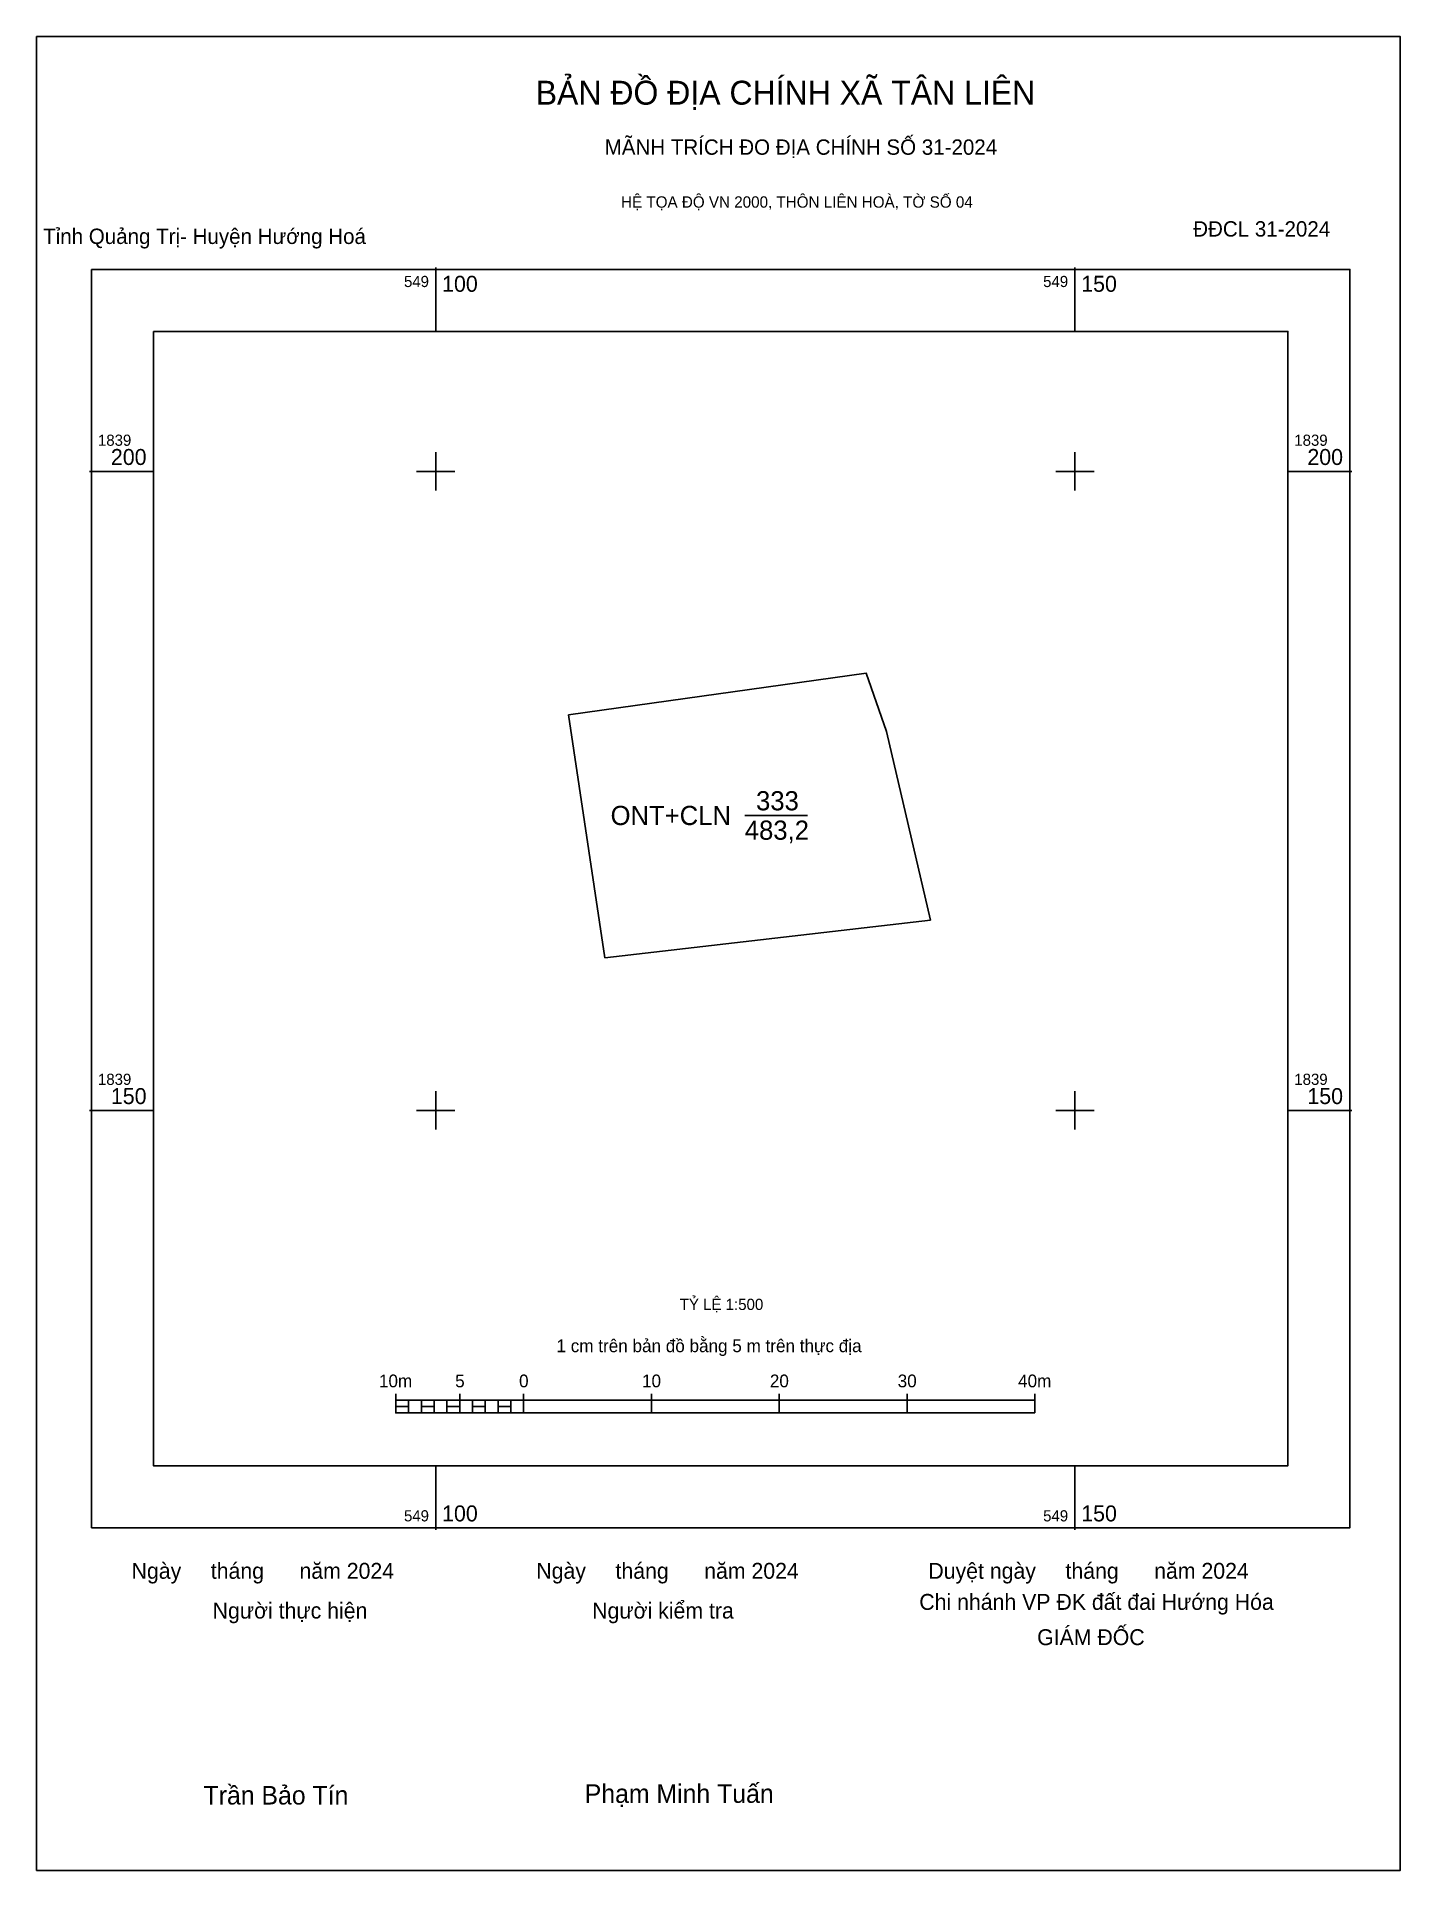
# Model space of a CAD drawing. Extents: x 549069 to 549175, y 1839091 to 1839234.
import ezdxf

# ---------------------------------------------------------------- set-up
doc = ezdxf.new("R2010")
doc.units = 0
for name, color, linetype in [('Level 10', 7, 'Continuous'), ('Level 13', 7, 'Continuous'), ('Level 15', 7, 'Continuous'), ('Level 27', 7, 'Continuous'), ('Level 6', 7, 'Continuous'), ('Level 62', 7, 'Continuous'), ('Level 63', 7, 'Continuous'), ('Level 9', 7, 'Continuous')]:
    doc.layers.add(name, color=color, linetype=linetype)

msp = doc.modelspace()

# ---------------------------------------------------------------- linework, layer by layer
at = {"layer": 'Level 10'}
msp.add_line((549124.18, 1839173.08), (549129.08, 1839173.08), dxfattribs=at)
msp.add_lwpolyline([(549113.22, 1839161.95), (549110.39, 1839180.94), (549133.68, 1839184.21), (549135.27, 1839179.66), (549138.7, 1839164.89)], close=True, dxfattribs=at)
at = {"layer": 'Level 15'}
msp.add_lwpolyline([(549068.78, 1839234.01), (549175.46, 1839234.01), (549175.46, 1839090.55), (549068.78, 1839090.55)], close=True, dxfattribs=at)
at = {"layer": 'Level 27'}
for p, q in [((549110.39, 1839180.94), (549110.39, 1839180.94)), ((549138.7, 1839164.89), (549138.7, 1839164.89))]:
    msp.add_line(p, q, dxfattribs=at)
at = {"layer": 'Level 62'}
msp.add_lwpolyline([(549077.92, 1839210.95), (549166.67, 1839210.95), (549166.67, 1839122.2), (549077.92, 1839122.2)], close=True, dxfattribs=at)
at = {"layer": 'Level 63'}
for p, q in [((549100, 1839215.95), (549100, 1839210.95)), ((549150, 1839215.95), (549150, 1839210.95)), ((549100, 1839201.5), (549100, 1839198.5)), ((549150, 1839201.5), (549150, 1839198.5)), ((549072.92, 1839200), (549077.92, 1839200)), ((549098.5, 1839200), (549101.5, 1839200)), ((549148.5, 1839200), (549151.5, 1839200)), ((549166.67, 1839200), (549171.67, 1839200)), ((549100, 1839151.5), (549100, 1839148.5)), ((549150, 1839151.5), (549150, 1839148.5)), ((549072.92, 1839150), (549077.92, 1839150)), ((549098.5, 1839150), (549101.5, 1839150)), ((549148.5, 1839150), (549151.5, 1839150)), ((549166.67, 1839150), (549171.67, 1839150)), ((549096.88, 1839127.84), (549096.88, 1839126.34)), ((549101.88, 1839127.84), (549101.88, 1839126.34)), ((549106.88, 1839127.84), (549106.88, 1839126.34)), ((549116.88, 1839127.84), (549116.88, 1839126.34)), ((549126.88, 1839127.84), (549126.88, 1839126.34)), ((549136.88, 1839127.84), (549136.88, 1839126.34)), ((549146.88, 1839127.84), (549146.88, 1839126.34)), ((549096.88, 1839127.34), (549146.88, 1839127.34)), ((549096.88, 1839126.34), (549146.88, 1839126.34)), ((549097.88, 1839127.34), (549097.88, 1839126.34)), ((549098.88, 1839127.34), (549098.88, 1839126.34)), ((549099.88, 1839127.34), (549099.88, 1839126.34)), ((549100.88, 1839127.34), (549100.88, 1839126.34)), ((549101.88, 1839127.34), (549101.88, 1839126.34)), ((549102.88, 1839127.34), (549102.88, 1839126.34)), ((549103.88, 1839127.34), (549103.88, 1839126.34)), ((549104.88, 1839127.34), (549104.88, 1839126.34)), ((549105.88, 1839127.34), (549105.88, 1839126.34)), ((549106.88, 1839127.34), (549106.88, 1839126.34)), ((549100, 1839122.2), (549100, 1839117.2)), ((549150, 1839122.2), (549150, 1839117.2))]:
    msp.add_line(p, q, dxfattribs=at)
for points in [[(549073.08, 1839215.8), (549171.52, 1839215.8), (549171.52, 1839117.35), (549073.08, 1839117.35)], [(549096.88, 1839126.84), (549097.88, 1839126.84), (549097.88, 1839126.34), (549096.88, 1839126.34)], [(549096.88, 1839126.84), (549097.88, 1839126.84), (549097.88, 1839126.34), (549096.88, 1839126.34)], [(549098.88, 1839126.84), (549099.88, 1839126.84), (549099.88, 1839126.34), (549098.88, 1839126.34)], [(549100.88, 1839126.84), (549101.88, 1839126.84), (549101.88, 1839126.34), (549100.88, 1839126.34)], [(549102.88, 1839126.84), (549103.88, 1839126.84), (549103.88, 1839126.34), (549102.88, 1839126.34)], [(549104.88, 1839126.84), (549105.88, 1839126.84), (549105.88, 1839126.34), (549104.88, 1839126.34)]]:
    msp.add_lwpolyline(points, close=True, dxfattribs=at)

# ---------------------------------------------------------------- texts
at = {"layer": 'Level 13'}
for s, p in [('ONT+CLN', (549113.68, 1839172.33)), ('333', (549125.06, 1839173.48)), ('483,2', (549124.18, 1839171.18))]:
    msp.add_text(s, height=1.5, dxfattribs=at).set_placement(p)
at = {"layer": 'Level 6'}
msp.add_text('TỶ LỆ 1:500', height=0.879, dxfattribs=at).set_placement((549119.09, 1839134.39))
at = {"layer": 'Level 63'}
for s, height, p in [('BẢN ĐỒ ĐỊA CHÍNH XÃ TÂN LIÊN', 1.8718, (549107.82, 1839228.69)), ('MÃNH TRÍCH ĐO ĐỊA CHÍNH SỐ 31-2024', 1.2011, (549113.22, 1839224.77)), ('HỆ TỌA ĐỘ VN 2000, THÔN LIÊN HOÀ, TỜ SỐ 04', 0.8891, (549114.5, 1839220.63)), ('549', 0.875, (549097.52, 1839214.42)), ('100', 1.25, (549100.5, 1839214.05)), ('549', 0.875, (549147.52, 1839214.42)), ('150', 1.25, (549150.5, 1839214.05)), ('1839', 0.875, (549073.58, 1839202)), ('1839', 0.875, (549167.17, 1839202)), ('200', 1.25, (549074.59, 1839200.5)), ('200', 1.25, (549168.19, 1839200.5)), ('1839', 0.875, (549073.58, 1839152)), ('1839', 0.875, (549167.17, 1839152)), ('150', 1.25, (549074.59, 1839150.5)), ('150', 1.25, (549168.19, 1839150.5)), ('1 cm trên bản đồ bằng 5 m trên thực địa', 1, (549109.45, 1839131.09)), ('10m', 1, (549095.56, 1839128.34)), ('5', 1, (549101.52, 1839128.34)), ('0', 1, (549106.52, 1839128.34)), ('10', 1, (549116.14, 1839128.34)), ('20', 1, (549126.14, 1839128.34)), ('30', 1, (549136.14, 1839128.34)), ('40m', 1, (549145.56, 1839128.34)), ('100', 1.25, (549100.5, 1839117.85)), ('150', 1.25, (549150.5, 1839117.85)), ('549', 0.875, (549097.52, 1839117.85)), ('549', 0.875, (549147.52, 1839117.85)), ('Ngày     tháng      năm 2024', 1.2442, (549076.21, 1839113.36)), ('Ngày     tháng      năm 2024', 1.2442, (549107.87, 1839113.36)), ('Duyệt ngày     tháng      năm 2024', 1.2442, (549138.54, 1839113.36)), ('Chi nhánh VP ĐK đất đai Hướng Hóa', 1.2442, (549137.83, 1839110.93)), ('Người thực hiện', 1.2442, (549082.55, 1839110.25)), ('Người kiểm tra', 1.2442, (549112.24, 1839110.25)), ('GIÁM ĐỐC', 1.244, (549147.05, 1839108.17)), ('Trần Bảo Tín', 1.4512, (549081.84, 1839095.7)), ('Phạm Minh Tuấn', 1.4512, (549111.66, 1839095.83))]:
    msp.add_text(s, height=height, dxfattribs=at).set_placement(p)
at = {"layer": 'Level 9'}
for s, p in [('ĐĐCL 31-2024', (549159.26, 1839218.37)), ('Tỉnh Quảng Trị- Huyện Hướng Hoá', (549069.29, 1839217.79))]:
    msp.add_text(s, height=1.2011, dxfattribs=at).set_placement(p)

doc.saveas('drawing.dxf')
